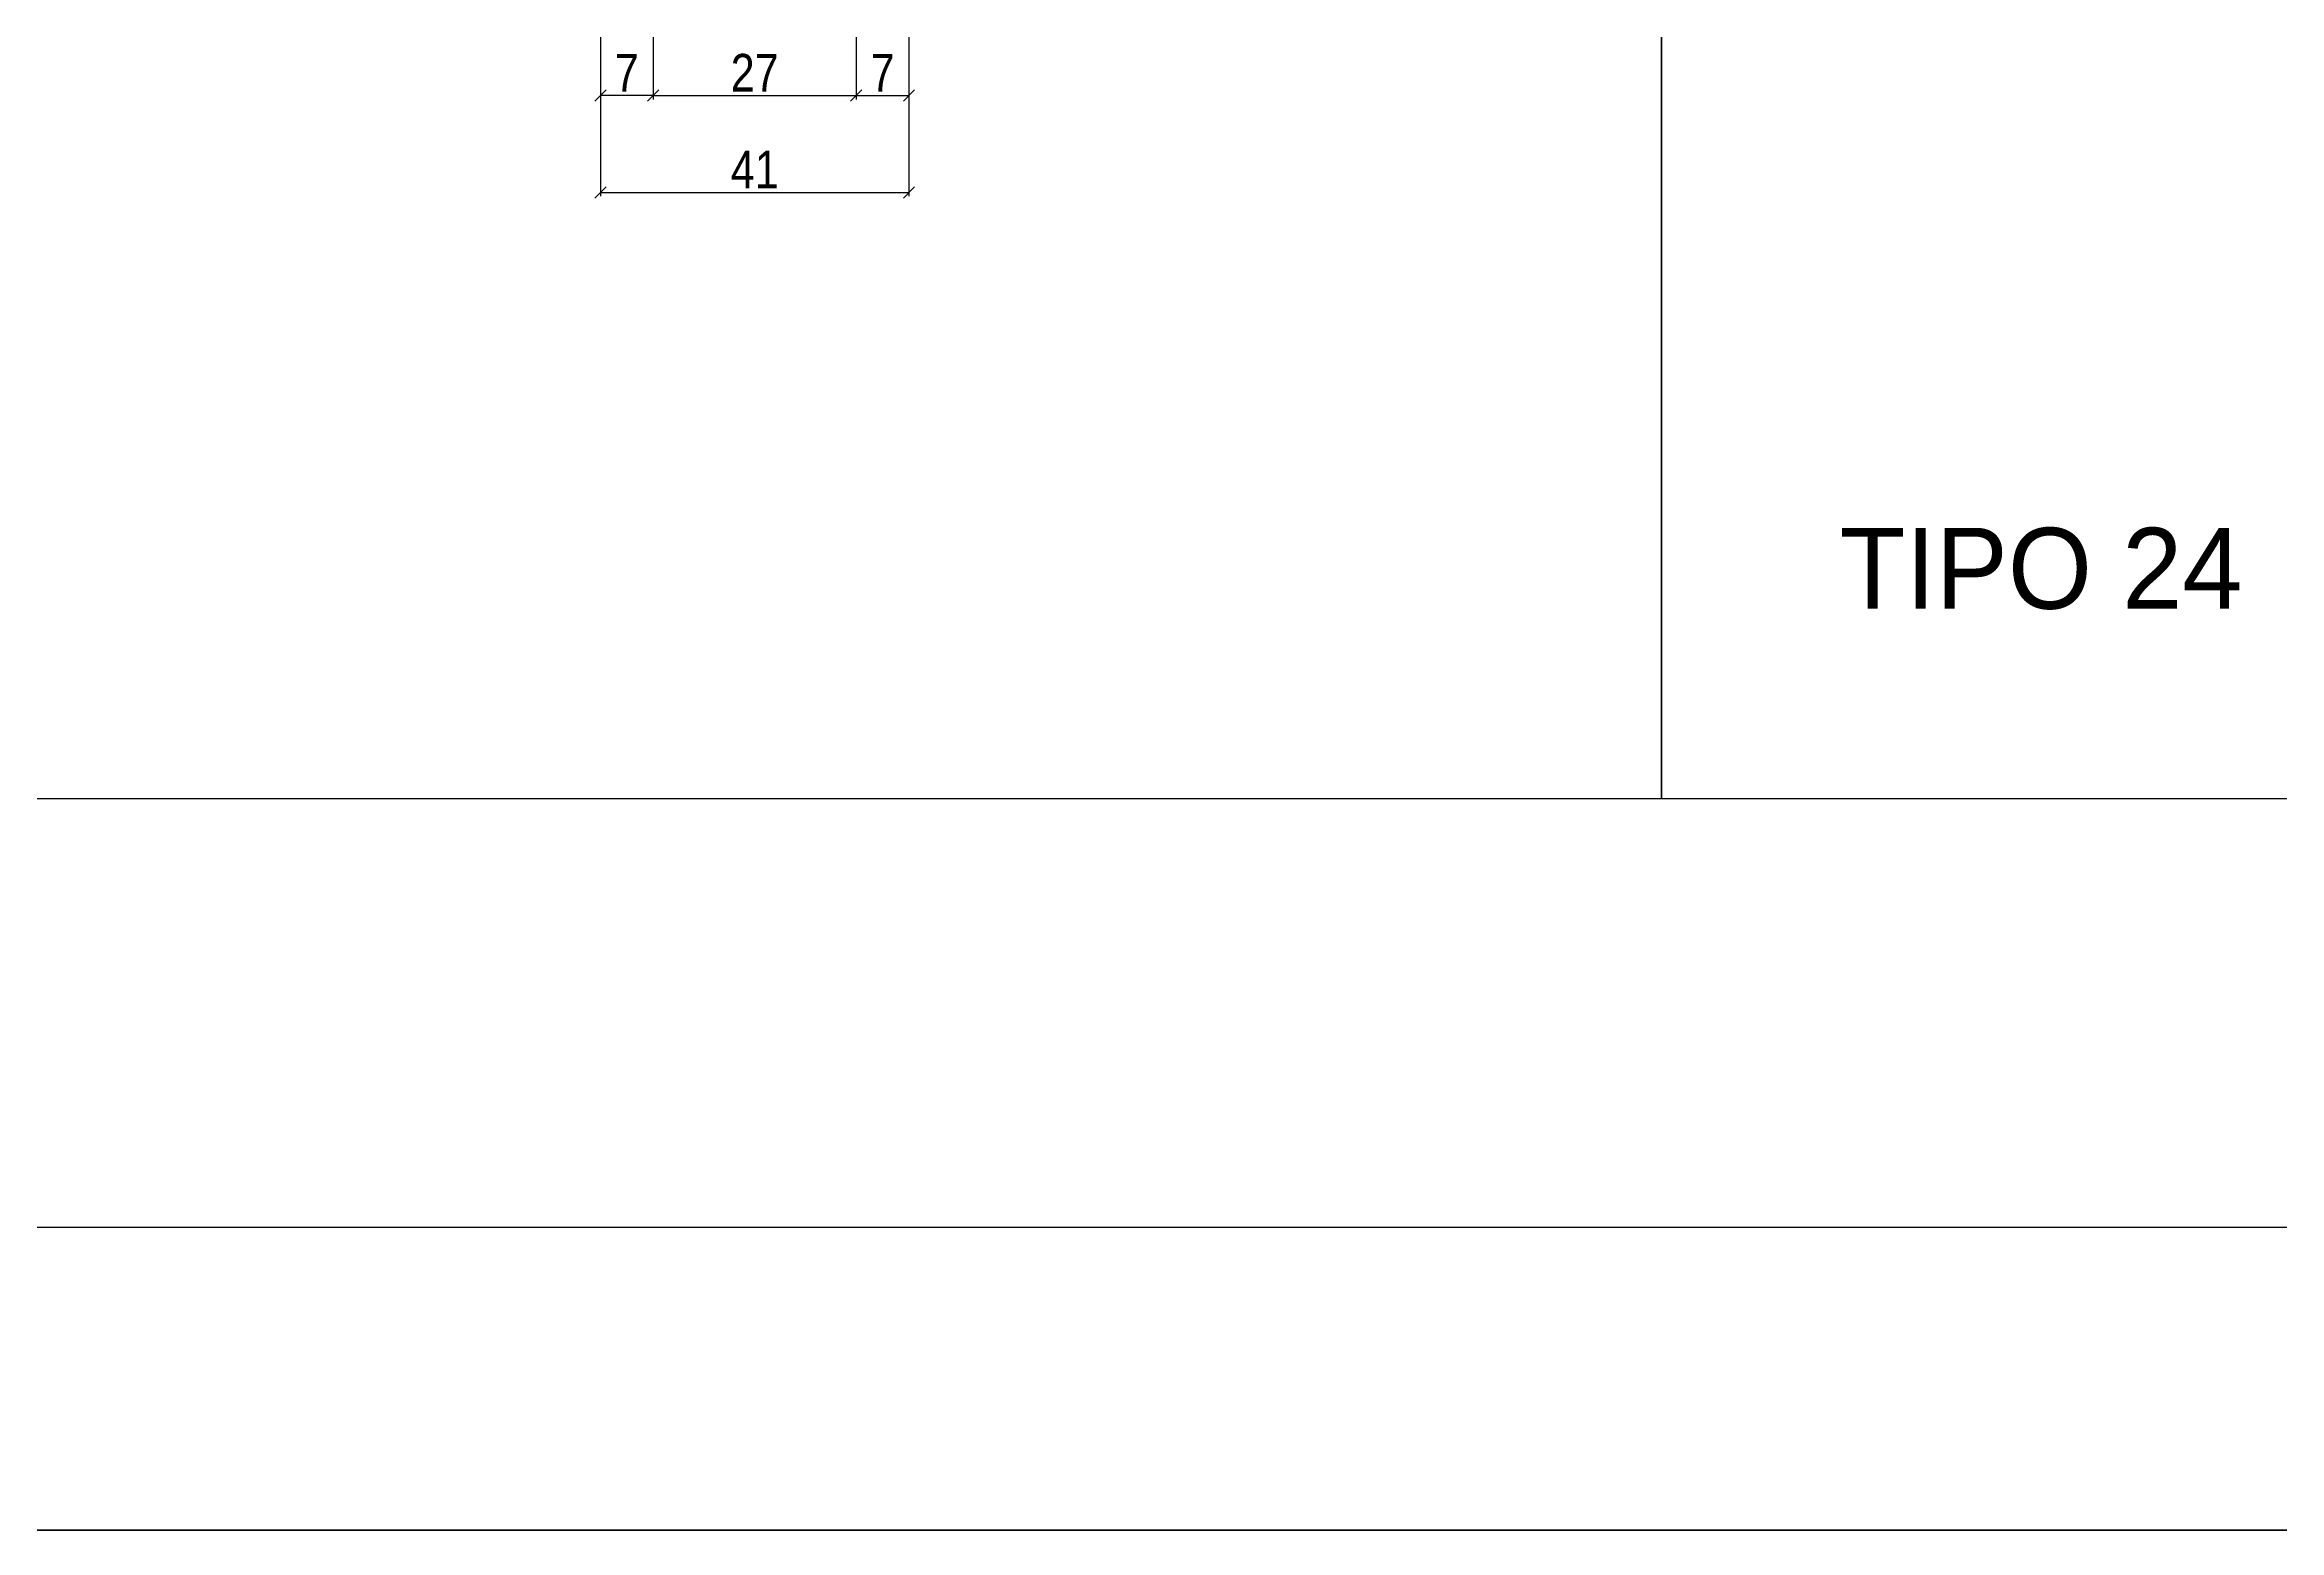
# Model space of a CAD drawing. Extents: x 17311 to 161354, y 153625 to 211469.
# Drawn here: x 21608 to 22202, y 205100 to 205495 of the extents above; entities that cross this region are included whole.
import ezdxf

# ---------------------------------------------------------------- set-up
doc = ezdxf.new("R2010")
doc.units = 0
doc.layers.get('0').update_dxf_attribs({"linetype": 'CONTINUOUS'})
doc.layers.get('DEFPOINTS').update_dxf_attribs({"linetype": 'CONTINUOUS'})
doc.layers.add('8', color=111, linetype='CONTINUOUS')
doc.layers.add('detalhes', color=4, linetype='CONTINUOUS')
doc.layers.add('FOLHA', color=255, linetype='CONTINUOUS', lineweight=40)
doc.styles.add('COTA TECNICA 2X', font='techl___.ttf', dxfattribs={"height": 10})
doc.styles.add('ROMAS860', font='ROMAS860.SHX', dxfattribs={"height": 8.5})
doc.dimstyles.new('SECAO', dxfattribs={"dimscale": 0.333333, "dimtxt": 5, "dimasz": 9, "dimexe": 3, "dimexo": 3, "dimgap": 3, "dimtad": 1, "dimdec": 1, "dimlfac": 0.5, "dimzin": 12, "dimdsep": 46, "dimtxsty": 'COTA TECNICA 2X', "dimblk1": 'OBLIQUE', "dimblk2": 'OBLIQUE', "dimsah": 1, "dimcen": 0.9, "dimclrd": 4, "dimclre": 4, "dimclrt": 240, "dimadec": 1, "dimazin": 3, "dimtfac": 1, "dimtdec": 1, "dimtmove": 0, "dimatfit": 3, "dimfxl": 1, "dimtolj": 1, "dimtzin": 12, "dimarcsym": 0})

# ---------------------------------------------------------------- blocks, each defined once
blk = doc.blocks.new('_Oblique')
at = {"color": 0, "linetype": 'ByBlock', "lineweight": -2}
blk.add_line((-0.5, -0.5), (0.5, 0.5), dxfattribs=at)
blk = doc.blocks.new('*D3243')
at = {"layer": 'DEFPOINTS', "color": 0, "transparency": 16777216}
for p in [(21755.8, 205513.28), (21837.8, 205513.28), (21837.8, 205455.82)]:
    blk.add_point(p, dxfattribs=at)
at = {"layer": 'detalhes', "color": 4, "lineweight": -2, "transparency": 16777216}
for p, q in [((21755.8, 205512.28), (21755.8, 205454.82)), ((21837.8, 205512.28), (21837.8, 205454.82)), ((21755.8, 205455.82), (21837.8, 205455.82))]:
    blk.add_line(p, q, dxfattribs=at)
at = {"layer": 'detalhes', "color": 4, "lineweight": -2, "transparency": 16777216, "xscale": 3, "yscale": 3, "zscale": 3, "rotation": 180}
blk.add_blockref('_Oblique', (21755.8, 205455.82), dxfattribs=at)
at = {"layer": 'detalhes', "color": 4, "lineweight": -2, "transparency": 16777216, "xscale": 3, "yscale": 3, "zscale": 3}
blk.add_blockref('_Oblique', (21837.8, 205455.82), dxfattribs=at)
at = {"layer": 'detalhes', "color": 240, "transparency": 16777216, "insert": (21796.8, 205461.9), "char_height": 10, "attachment_point": 5, "style": 'COTA TECNICA 2X'}
blk.add_mtext('\\A1;41', dxfattribs=at)
blk = doc.blocks.new('*D3244')
at = {"layer": 'DEFPOINTS', "color": 0, "transparency": 16777216}
for p in [(21769.8, 205513.28), (21823.8, 205513.28), (21823.8, 205481.54)]:
    blk.add_point(p, dxfattribs=at)
at = {"layer": 'detalhes', "color": 4, "lineweight": -2, "transparency": 16777216}
for p, q in [((21769.8, 205512.28), (21769.8, 205480.54)), ((21823.8, 205512.28), (21823.8, 205480.54)), ((21769.8, 205481.54), (21823.8, 205481.54))]:
    blk.add_line(p, q, dxfattribs=at)
at = {"layer": 'detalhes', "color": 4, "lineweight": -2, "transparency": 16777216, "xscale": 3, "yscale": 3, "zscale": 3, "rotation": 180}
blk.add_blockref('_Oblique', (21769.8, 205481.54), dxfattribs=at)
at = {"layer": 'detalhes', "color": 4, "lineweight": -2, "transparency": 16777216, "xscale": 3, "yscale": 3, "zscale": 3}
blk.add_blockref('_Oblique', (21823.8, 205481.54), dxfattribs=at)
at = {"layer": 'detalhes', "color": 240, "transparency": 16777216, "insert": (21796.8, 205487.61), "char_height": 10, "attachment_point": 5, "style": 'COTA TECNICA 2X'}
blk.add_mtext('\\A1;27', dxfattribs=at)
blk = doc.blocks.new('*D3245')
at = {"layer": 'DEFPOINTS', "color": 0, "transparency": 16777216}
for p in [(21823.8, 205481.54), (21837.8, 205481.54), (21837.8, 205481.54)]:
    blk.add_point(p, dxfattribs=at)
at = {"layer": 'detalhes', "color": 4, "lineweight": -2, "transparency": 16777216}
blk.add_line((21823.8, 205481.54), (21837.8, 205481.54), dxfattribs=at)
at = {"layer": 'detalhes', "color": 4, "lineweight": -2, "transparency": 16777216, "xscale": 3, "yscale": 3, "zscale": 3, "rotation": 180}
blk.add_blockref('_Oblique', (21823.8, 205481.54), dxfattribs=at)
at = {"layer": 'detalhes', "color": 4, "lineweight": -2, "transparency": 16777216, "xscale": 3, "yscale": 3, "zscale": 3}
blk.add_blockref('_Oblique', (21837.8, 205481.54), dxfattribs=at)
at = {"layer": 'detalhes', "color": 240, "transparency": 16777216, "insert": (21830.8, 205487.61), "char_height": 10, "attachment_point": 5, "style": 'COTA TECNICA 2X'}
blk.add_mtext('\\A1;7', dxfattribs=at)
blk = doc.blocks.new('*D3246')
at = {"layer": 'DEFPOINTS', "color": 0, "transparency": 16777216}
for p in [(21755.8, 205481.54), (21755.8, 205481.54), (21769.8, 205481.54)]:
    blk.add_point(p, dxfattribs=at)
at = {"layer": 'detalhes', "color": 4, "lineweight": -2, "transparency": 16777216}
blk.add_line((21769.8, 205481.54), (21755.8, 205481.54), dxfattribs=at)
at = {"layer": 'detalhes', "color": 4, "lineweight": -2, "transparency": 16777216, "xscale": 3, "yscale": 3, "zscale": 3, "rotation": 180}
blk.add_blockref('_Oblique', (21755.8, 205481.54), dxfattribs=at)
at = {"layer": 'detalhes', "color": 4, "lineweight": -2, "transparency": 16777216, "xscale": 3, "yscale": 3, "zscale": 3}
blk.add_blockref('_Oblique', (21769.8, 205481.54), dxfattribs=at)
at = {"layer": 'detalhes', "color": 240, "transparency": 16777216, "insert": (21762.8, 205487.61), "char_height": 10, "attachment_point": 5, "style": 'COTA TECNICA 2X'}
blk.add_mtext('\\A1;7', dxfattribs=at)

msp = doc.modelspace()

# ---------------------------------------------------------------- linework, layer by layer
at = {"color": 30}
msp.add_line((24239.28, 205180.82), (17511.8, 205180.82), dxfattribs=at)
at = {"layer": '8', "color": 5, "linetype": 'Continuous'}
for points in [[(22037.78, 205294.67), (21440.97, 205294.67), (21440.97, 206259.46), (22037.78, 206259.46)], [(22634.59, 205294.67), (22037.78, 205294.67), (22037.78, 206259.46), (22634.59, 206259.46)]]:
    msp.add_lwpolyline(points, close=True, dxfattribs=at)
at = {"layer": 'FOLHA'}
msp.add_line((24319.75, 205100.34), (17310.62, 205100.34), dxfattribs=at)

# ---------------------------------------------------------------- texts
at = {"linetype": 'Continuous', "style": 'ROMAS860'}
msp.add_text('TIPO 24', height=21.505, dxfattribs=at).set_placement((22085.06, 205345.19))

# ---------------------------------------------------------------- dimensions: what is measured, and where the dimension line sits
at = {"layer": 'detalhes', "color": 3}
for base, p1, p2, picture, middle in [((21837.8, 205455.82), (21755.8, 205513.28), (21837.8, 205513.28), '*D3243', (21796.8, 205455.82)), ((21823.8, 205481.54), (21769.8, 205513.28), (21823.8, 205513.28), '*D3244', (21796.8, 205481.54)), ((21837.8, 205481.54), (21823.8, 205481.54), (21837.8, 205481.54), '*D3245', (21830.8, 205481.54))]:
    dim = msp.add_linear_dim(base=base, p1=p1, p2=p2, dimstyle='SECAO', dxfattribs=at)
    dim.commit()
    dim.dimension.update_dxf_attribs({"geometry": picture, "text_midpoint": middle, "dimtype": 160})
dim = msp.add_linear_dim(base=(21755.8, 205481.54), p1=(21769.8, 205481.54), p2=(21755.8, 205481.54), dimstyle='SECAO', dxfattribs=at)
dim.commit()
dim.dimension.update_dxf_attribs({"geometry": '*D3246', "text_midpoint": (21762.8, 205487.61)})

doc.saveas('drawing.dxf')
